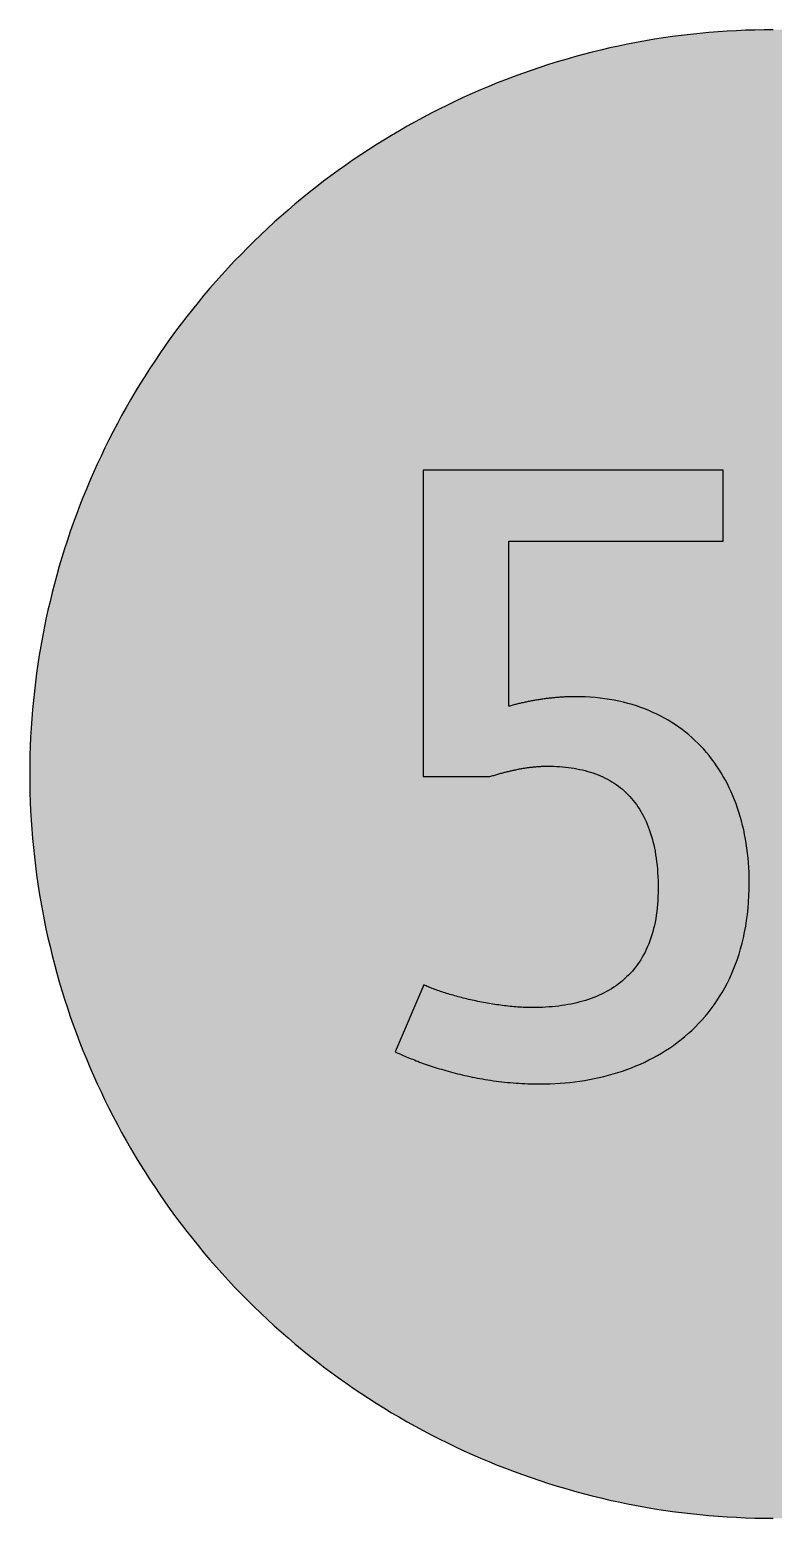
# Model space of a CAD drawing. Header units: millimetres. Extents: x 0 to 212, y 0 to 212.
# Drawn here: x 0.1 to 105.9, y 0.1 to 211.7 of the extents above; entities that cross this region are included whole.
import ezdxf

# ---------------------------------------------------------------- set-up
doc = ezdxf.new("R2010")
doc.units = ezdxf.units.MM

msp = doc.modelspace()

# ---------------------------------------------------------------- hatches: boundary and pattern name
for color, points in [(254, [(211.7189, 105.8869), (211.709, 107.2007), (211.6861, 108.5139), (211.6455, 109.8245), (211.5871, 111.1326), (211.5134, 112.4407), (211.4245, 113.7437), (211.3204, 115.0468), (211.201, 116.3447), (211.0638, 117.6426), (210.9114, 118.9355), (210.7413, 120.2258), (210.5584, 121.5136), (210.3577, 122.7988), (210.1418, 124.079), (209.9107, 125.3566), (209.6643, 126.6292), (209.4027, 127.8992), (209.1258, 129.1641), (208.8337, 130.4239), (208.5264, 131.6812), (208.2038, 132.936), (207.866, 134.1831), (207.5104, 135.4277), (207.1421, 136.6647), (206.7611, 137.8991), (206.3623, 139.1285), (205.9483, 140.3502), (205.5216, 141.5694), (205.0771, 142.781), (204.6199, 143.9901), (204.1474, 145.1915), (203.6623, 146.3853), (203.1619, 147.574), (202.6463, 148.7576), (202.1154, 149.9362), (201.5693, 151.1046), (201.0105, 152.2705), (200.439, 153.4262), (199.8523, 154.5768), (199.2503, 155.7198), (198.6356, 156.8577), (198.0057, 157.9855), (197.3605, 159.1081), (196.7052, 160.2232), (196.0321, 161.3281), (195.3489, 162.4279), (194.6504, 163.5176), (193.9366, 164.6022), (193.2102, 165.6766), (192.471, 166.7434), (191.7167, 167.8), (190.9521, 168.849), (190.1698, 169.8904), (189.3773, 170.9217), (188.5696, 171.9428), (187.7517, 172.9562), (186.9161, 173.9621), (186.0702, 174.9552), (185.2117, 175.9407), (184.338, 176.9161), (183.454, 177.8838), (182.5549, 178.8389), (181.643, 179.7837), (180.721, 180.7185), (179.7837, 181.643), (178.8389, 182.5549), (177.8838, 183.454), (176.9161, 184.338), (175.9407, 185.2117), (174.9552, 186.0702), (173.9621, 186.9161), (172.9562, 187.7492), (171.9428, 188.5696), (170.9217, 189.3773), (169.8904, 190.1698), (168.849, 190.9496), (167.8, 191.7167), (166.7408, 192.471), (165.6766, 193.2102), (164.6022, 193.9366), (163.5176, 194.6504), (162.4279, 195.3489), (161.3281, 196.0321), (160.2232, 196.7052), (159.1081, 197.3631), (157.9855, 198.0057), (156.8577, 198.6356), (155.7198, 199.2503), (154.5768, 199.8523), (153.4262, 200.439), (152.2705, 201.0131), (151.1046, 201.5719), (149.9362, 202.1154), (148.7576, 202.6463), (147.574, 203.1619), (146.3853, 203.6623), (145.1889, 204.15), (143.9875, 204.6199), (142.781, 205.0796), (141.5694, 205.5216), (140.3502, 205.9483), (139.1285, 206.3623), (137.8991, 206.7611), (136.6647, 207.1446), (135.4252, 207.5129), (134.1831, 207.866), (132.9334, 208.2038), (131.6812, 208.5264), (130.4239, 208.8337), (129.1641, 209.1284), (127.8966, 209.4052), (126.6292, 209.6668), (125.3541, 209.9132), (124.0765, 210.1444), (122.7963, 210.3603), (121.5136, 210.5584), (120.2258, 210.7438), (118.9355, 210.9114), (117.6401, 211.0638), (116.3447, 211.201), (115.0468, 211.3229), (113.7437, 211.4271), (112.4382, 211.516), (111.1326, 211.5896), (109.8245, 211.6455), (108.5113, 211.6861), (107.1982, 211.7115), (105.885, 211.7192), (104.5693, 211.7115), (103.2561, 211.6861), (101.9454, 211.6455), (100.6373, 211.5896), (99.3292, 211.516), (98.0262, 211.4271), (96.7232, 211.3229), (95.4253, 211.201), (94.1273, 211.0638), (92.8345, 210.9114), (91.5441, 210.7438), (90.2564, 210.5584), (88.9711, 210.3603), (87.691, 210.1444), (86.4133, 209.9132), (85.1408, 209.6668), (83.8708, 209.4052), (82.6059, 209.1284), (81.346, 208.8337), (80.0887, 208.5264), (78.834, 208.2038), (77.5868, 207.866), (76.3422, 207.5129), (75.1053, 207.1446), (73.8708, 206.7611), (72.6415, 206.3623), (71.4197, 205.9483), (70.2005, 205.5216), (68.9889, 205.0796), (67.7799, 204.6199), (66.5785, 204.15), (65.3847, 203.6623), (64.196, 203.1619), (63.0123, 202.6463), (61.8338, 202.1154), (60.6628, 201.5719), (59.4995, 201.0131), (58.3438, 200.439), (57.1932, 199.8523), (56.0502, 199.2503), (54.9123, 198.6356), (53.7845, 198.0057), (52.6618, 197.3631), (51.5468, 196.7052), (50.4419, 196.0321), (49.342, 195.3489), (48.2524, 194.6504), (47.1678, 193.9366), (46.0934, 193.2102), (45.0266, 192.471), (43.9699, 191.7167), (42.9209, 190.9496), (41.8795, 190.1698), (40.8483, 189.3773), (39.8272, 188.5696), (38.8137, 187.7492), (37.8079, 186.9161), (36.8148, 186.0702), (35.8292, 185.2117), (34.8539, 184.338), (33.8861, 183.454), (32.9311, 182.5549), (31.9862, 181.643), (31.049, 180.7185), (30.1269, 179.7837), (29.2151, 178.8389), (28.3159, 177.8838), (27.432, 176.9161), (26.5582, 175.9407), (25.6997, 174.9552), (24.8539, 173.9621), (24.0208, 172.9562), (23.2004, 171.9428), (22.3926, 170.9217), (21.6002, 169.8904), (20.8204, 168.849), (20.0533, 167.8), (19.2989, 166.7434), (18.5598, 165.6766), (17.8333, 164.6022), (17.1196, 163.5176), (16.4211, 162.4279), (15.7378, 161.3281), (15.0647, 160.2232), (14.4069, 159.1081), (13.7643, 157.9855), (13.1343, 156.8577), (12.5197, 155.7198), (11.9177, 154.5768), (11.3309, 153.4262), (10.7569, 152.2705), (10.1981, 151.1046), (9.6545, 149.9362), (9.1237, 148.7576), (8.6081, 147.574), (8.1077, 146.3853), (7.62, 145.1915), (7.1501, 143.9901), (6.6904, 142.781), (6.2484, 141.5694), (5.8217, 140.3502), (5.4077, 139.1285), (5.0089, 137.8991), (4.6253, 136.6647), (4.257, 135.4277), (3.904, 134.1831), (3.5662, 132.936), (3.2436, 131.6812), (2.9362, 130.4239), (2.6416, 129.1641), (2.3647, 127.8992), (2.1031, 126.6292), (1.8567, 125.3566), (1.6256, 124.079), (1.4097, 122.7988), (1.2116, 121.5136), (1.0262, 120.2258), (0.8585, 118.9355), (0.7061, 117.6426), (0.569, 116.3447), (0.447, 115.0468), (0.3429, 113.7437), (0.254, 112.4407), (0.1803, 111.1326), (0.1245, 109.8245), (0.0838, 108.5139), (0.0584, 107.2007), (0.0508, 105.885), (0.0584, 104.5718), (0.0838, 103.2586), (0.1245, 101.9454), (0.1803, 100.6373), (0.254, 99.3318), (0.3429, 98.0262), (0.447, 96.7232), (0.569, 95.4253), (0.7061, 94.1299), (0.8585, 92.8345), (1.0262, 91.5441), (1.2116, 90.2564), (1.4097, 88.9737), (1.6256, 87.6935), (1.8567, 86.4159), (2.1031, 85.1408), (2.3647, 83.8733), (2.6416, 82.6059), (2.9362, 81.346), (3.2436, 80.0887), (3.5662, 78.8365), (3.904, 77.5868), (4.257, 76.3448), (4.6253, 75.1053), (5.0089, 73.8708), (5.4077, 72.6415), (5.8217, 71.4197), (6.2484, 70.2005), (6.6904, 68.9889), (7.1501, 67.7824), (7.62, 66.581), (8.1077, 65.3847), (8.6081, 64.196), (9.1237, 63.0123), (9.6545, 61.8338), (10.1981, 60.6654), (10.7569, 59.4995), (11.3309, 58.3438), (11.9177, 57.1932), (12.5197, 56.0502), (13.1343, 54.9123), (13.7643, 53.7845), (14.4069, 52.6618), (15.0647, 51.5468), (15.7378, 50.4419), (16.4211, 49.342), (17.1196, 48.2524), (17.8333, 47.1678), (18.5598, 46.0934), (19.2989, 45.0291), (20.0533, 43.9699), (20.8204, 42.9209), (21.6002, 41.8795), (22.3926, 40.8483), (23.2004, 39.8272), (24.0208, 38.8137), (24.8539, 37.8079), (25.6997, 36.8148), (26.5582, 35.8292), (27.432, 34.8539), (28.3159, 33.8861), (29.2151, 32.9311), (30.1269, 31.9862), (31.049, 31.049), (31.9862, 30.1269), (32.9311, 29.2151), (33.8861, 28.3159), (34.8539, 27.432), (35.8292, 26.5582), (36.8148, 25.6997), (37.8079, 24.8539), (38.8137, 24.0182), (39.8272, 23.2004), (40.8483, 22.3926), (41.8795, 21.6002), (42.9209, 20.8178), (43.9699, 20.0533), (45.0266, 19.2989), (46.0934, 18.5598), (47.1678, 17.8333), (48.2524, 17.1196), (49.342, 16.4211), (50.4419, 15.7378), (51.5468, 15.0647), (52.6618, 14.4094), (53.7845, 13.7643), (54.9123, 13.1343), (56.0502, 12.5197), (57.1932, 11.9177), (58.3438, 11.3309), (59.4995, 10.7594), (60.6628, 10.2006), (61.8338, 9.6545), (63.0123, 9.1237), (64.196, 8.6081), (65.3847, 8.1077), (66.5785, 7.6225), (67.7799, 7.1501), (68.9889, 6.6929), (70.2005, 6.2484), (71.4197, 5.8217), (72.6415, 5.4077), (73.8708, 5.0089), (75.1053, 4.6279), (76.3422, 4.2596), (77.5868, 3.904), (78.834, 3.5662), (80.0887, 3.2436), (81.346, 2.9362), (82.6059, 2.6441), (83.8708, 2.3673), (85.1408, 2.1057), (86.4133, 1.8593), (87.691, 1.6281), (88.9711, 1.4122), (90.2564, 1.2116), (91.5441, 1.0287), (92.8345, 0.8585), (94.1273, 0.7061), (95.4253, 0.569), (96.7232, 0.4496), (98.0262, 0.3454), (99.3292, 0.2565), (100.6373, 0.1829), (101.9454, 0.1245), (103.2561, 0.0838), (104.5693, 0.061), (105.885, 0.0533), (107.1982, 0.061), (108.5113, 0.0838), (109.8245, 0.1245), (111.1326, 0.1829), (112.4382, 0.2565), (113.7437, 0.3454), (115.0468, 0.4496), (116.3447, 0.569), (117.6401, 0.7061), (118.9355, 0.8585), (120.2258, 1.0287), (121.5136, 1.2116), (122.7963, 1.4122), (124.0765, 1.6281), (125.3541, 1.8593), (126.6292, 2.1057), (127.8966, 2.3673), (129.1641, 2.6441), (130.4239, 2.9362), (131.6812, 3.2436), (132.9334, 3.5662), (134.1831, 3.904), (135.4252, 4.2596), (136.6647, 4.6279), (137.8991, 5.0089), (139.1285, 5.4077), (140.3502, 5.8217), (141.5694, 6.2484), (142.781, 6.6929), (143.9875, 7.1501), (145.1889, 7.6225), (146.3853, 8.1077), (147.574, 8.6081), (148.7576, 9.1237), (149.9362, 9.6545), (151.1046, 10.2006), (152.2705, 10.7594), (153.4262, 11.3309), (154.5768, 11.9177), (155.7198, 12.5197), (156.8577, 13.1343), (157.9855, 13.7643), (159.1081, 14.4094), (160.2232, 15.0647), (161.3281, 15.7378), (162.4279, 16.4211), (163.5176, 17.1196), (164.6022, 17.8333), (165.6766, 18.5598), (166.7408, 19.2989), (167.8, 20.0533), (168.849, 20.8178), (169.8904, 21.6002), (170.9217, 22.3926), (171.9428, 23.2004), (172.9562, 24.0182), (173.9621, 24.8539), (174.9552, 25.6997), (175.9407, 26.5582), (176.9161, 27.432), (177.8838, 28.3159), (178.8389, 29.2151), (179.7837, 30.1269), (180.721, 31.049), (181.643, 31.9862), (182.5549, 32.9311), (183.454, 33.8861), (184.338, 34.8539), (185.2117, 35.8292), (186.0702, 36.8148), (186.9161, 37.8079), (187.7517, 38.8137), (188.5696, 39.8272), (189.3773, 40.8483), (190.1698, 41.8795), (190.9521, 42.9209), (191.7167, 43.9699), (192.471, 45.0291), (193.2102, 46.0934), (193.9366, 47.1678), (194.6504, 48.2524), (195.3489, 49.342), (196.0321, 50.4419), (196.7052, 51.5468), (197.3605, 52.6618), (198.0057, 53.7845), (198.6356, 54.9123), (199.2503, 56.0502), (199.8523, 57.1932), (200.439, 58.3438), (201.0105, 59.4995), (201.5693, 60.6654), (202.1154, 61.8338), (202.6463, 63.0123), (203.1619, 64.196), (203.6623, 65.3847), (204.1474, 66.581), (204.6199, 67.7824), (205.0771, 68.9889), (205.5216, 70.2005), (205.9483, 71.4197), (206.3623, 72.6415), (206.7611, 73.8708), (207.1421, 75.1053), (207.5104, 76.3448), (207.866, 77.5868), (208.2038, 78.8365), (208.5264, 80.0887), (208.8337, 81.346), (209.1258, 82.6059), (209.4027, 83.8733), (209.6643, 85.1408), (209.9107, 86.4159), (210.1418, 87.6935), (210.3577, 88.9737), (210.5584, 90.2564), (210.7413, 91.5441), (210.9114, 92.8345), (211.0638, 94.1299), (211.201, 95.4253), (211.3204, 96.7232), (211.4245, 98.0262), (211.5134, 99.3318), (211.5871, 100.6373), (211.6455, 101.9454), (211.6861, 103.2586), (211.709, 104.5718), (211.7166, 105.885)]), (59, [(98.7598, 138.9761), (98.7598, 149.1022), (56.0395, 149.1022), (56.0395, 105.5162), (65.5465, 105.5162), (65.6895, 105.5599), (65.8343, 105.6056), (65.9765, 105.6513), (66.1187, 105.6945), (66.261, 105.7377), (66.4032, 105.7808), (66.5455, 105.8215), (66.6852, 105.8621), (66.8249, 105.9028), (66.9646, 105.9409), (67.1043, 105.9815), (67.2414, 106.0196), (67.3811, 106.0552), (67.5183, 106.0933), (67.6554, 106.1288), (67.7901, 106.1644), (67.9272, 106.1974), (68.0618, 106.2304), (68.1965, 106.2634), (68.3311, 106.2965), (68.4632, 106.3269), (68.5978, 106.3574), (68.7299, 106.3879), (68.8619, 106.4184), (68.994, 106.4463), (69.1236, 106.4743), (69.2531, 106.5022), (69.3826, 106.5276), (69.5122, 106.553), (69.6417, 106.5784), (69.7687, 106.6038), (69.8983, 106.6267), (70.0253, 106.6495), (70.1497, 106.6698), (70.2767, 106.6927), (70.4012, 106.713), (70.5282, 106.7333), (70.6526, 106.7511), (70.7746, 106.7714), (70.899, 106.7892), (71.0209, 106.8045), (71.1429, 106.8222), (71.2648, 106.8375), (71.3867, 106.8527), (71.5061, 106.8654), (71.6255, 106.8781), (71.7448, 106.8908), (71.8642, 106.9035), (71.9836, 106.9137), (72.1004, 106.9264), (72.2173, 106.934), (72.3341, 106.9442), (72.451, 106.9518), (72.5678, 106.9594), (72.6821, 106.967), (72.7964, 106.9721), (72.9107, 106.9797), (73.025, 106.9823), (73.1368, 106.9873), (73.2485, 106.9899), (73.3603, 106.9924), (73.472, 106.995), (73.5838, 106.995), (73.693, 106.995), (74.1426, 106.9924), (74.5871, 106.9823), (75.024, 106.9645), (75.4583, 106.9365), (75.885, 106.9035), (76.3092, 106.8629), (76.7258, 106.8146), (77.1373, 106.7587), (77.5437, 106.6952), (77.945, 106.6241), (78.3387, 106.5454), (78.7273, 106.459), (79.1108, 106.3625), (79.4893, 106.2609), (79.8601, 106.1491), (80.2259, 106.0298), (80.5866, 105.9028), (80.9396, 105.7656), (81.2851, 105.6234), (81.6254, 105.471), (81.9607, 105.3084), (82.2884, 105.1408), (82.611, 104.963), (82.9259, 104.775), (83.2358, 104.582), (83.5381, 104.3762), (83.8327, 104.1654), (84.1223, 103.9419), (84.4042, 103.7133), (84.6785, 103.4745), (84.9452, 103.2256), (85.2068, 102.9691), (85.4608, 102.7024), (85.7072, 102.4255), (85.9485, 102.141), (86.1797, 101.8464), (86.4057, 101.5441), (86.6242, 101.2292), (86.835, 100.9066), (87.0356, 100.5764), (87.2312, 100.2335), (87.4192, 99.883), (87.5995, 99.5223), (87.7722, 99.1514), (87.9373, 98.7704), (88.0923, 98.3793), (88.2421, 97.978), (88.3818, 97.5665), (88.5165, 97.1474), (88.6409, 96.7156), (88.7578, 96.2762), (88.8644, 95.824), (88.9635, 95.3618), (89.0575, 94.8893), (89.1388, 94.4067), (89.215, 93.914), (89.281, 93.411), (89.3369, 92.898), (89.3851, 92.3722), (89.4258, 91.8362), (89.4588, 91.2901), (89.4791, 90.7339), (89.4944, 90.1649), (89.4969, 89.5858), (89.4918, 89.0118), (89.4766, 88.4504), (89.4486, 87.9018), (89.4105, 87.3608), (89.3623, 86.8324), (89.3039, 86.3168), (89.2327, 85.8088), (89.154, 85.3135), (89.0651, 84.8284), (88.9635, 84.3559), (88.8543, 83.8937), (88.7349, 83.439), (88.6054, 82.997), (88.4657, 82.5652), (88.3183, 82.1461), (88.1583, 81.7347), (87.9907, 81.3333), (87.8154, 80.9422), (87.63, 80.5612), (87.4344, 80.1903), (87.2312, 79.8297), (87.0179, 79.4791), (86.7969, 79.1388), (86.5683, 78.8086), (86.3295, 78.486), (86.0831, 78.1736), (85.8291, 77.8713), (85.5675, 77.5792), (85.2957, 77.2947), (85.0163, 77.0204), (84.7293, 76.7537), (84.4372, 76.4972), (84.135, 76.2508), (83.8251, 76.012), (83.5076, 75.7834), (83.185, 75.5625), (82.8523, 75.3516), (82.5144, 75.1484), (82.169, 74.9529), (81.8185, 74.7674), (81.4578, 74.5896), (81.0946, 74.4195), (80.7212, 74.2594), (80.3427, 74.107), (79.9592, 73.9623), (79.568, 73.8251), (79.1718, 73.6981), (78.7679, 73.5762), (78.359, 73.4644), (77.945, 73.3603), (77.5233, 73.2638), (77.0992, 73.1723), (76.6674, 73.091), (76.2305, 73.0174), (75.7885, 72.9513), (75.3415, 72.8904), (74.8894, 72.8396), (74.4322, 72.7939), (73.9724, 72.7558), (73.5051, 72.7253), (73.0352, 72.6999), (72.5576, 72.6846), (72.0776, 72.6745), (71.595, 72.6694), (71.3384, 72.6719), (71.0819, 72.6745), (70.8228, 72.6821), (70.5612, 72.6897), (70.2996, 72.7024), (70.0354, 72.7151), (69.7687, 72.7304), (69.5046, 72.7481), (69.2353, 72.7685), (68.9686, 72.7888), (68.6994, 72.8142), (68.4276, 72.8396), (68.1584, 72.8675), (67.8866, 72.898), (67.6148, 72.931), (67.343, 72.964), (67.0712, 72.9996), (66.7995, 73.0377), (66.5277, 73.0758), (66.2559, 73.1164), (65.9841, 73.1596), (65.7123, 73.2028), (65.4406, 73.2485), (65.1713, 73.2968), (64.9021, 73.345), (64.6328, 73.3933), (64.3661, 73.4466), (64.0994, 73.4974), (63.8327, 73.5508), (63.5686, 73.6067), (63.307, 73.6625), (63.0453, 73.721), (62.7863, 73.7794), (62.5272, 73.8378), (62.2706, 73.8988), (62.0166, 73.9597), (61.7652, 74.0232), (61.5163, 74.0867), (61.2673, 74.1502), (61.0235, 74.2137), (60.7797, 74.2798), (60.5409, 74.3458), (60.3021, 74.4118), (60.0685, 74.4804), (59.8373, 74.549), (59.6087, 74.6176), (59.3852, 74.6862), (59.1617, 74.7547), (58.9458, 74.8233), (58.7299, 74.8944), (58.5191, 74.9656), (58.3108, 75.0341), (58.1076, 75.1053), (57.9095, 75.1764), (57.7139, 75.2475), (57.5234, 75.3186), (57.3354, 75.3897), (57.1551, 75.4609), (56.9773, 75.532), (56.8046, 75.6006), (56.6344, 75.6717), (56.4718, 75.7428), (56.3143, 75.8114), (56.1594, 75.8825), (52.0869, 66.3758), (52.263, 66.2915), (52.4434, 66.2102), (52.6313, 66.1238), (52.8244, 66.0375), (53.0225, 65.9511), (53.2257, 65.8622), (53.4365, 65.7733), (53.6499, 65.6819), (53.8709, 65.5904), (54.0944, 65.4964), (54.3255, 65.405), (54.5592, 65.311), (54.8005, 65.217), (55.0443, 65.1205), (55.2958, 65.0265), (55.5498, 64.93), (55.8114, 64.836), (56.0756, 64.7395), (56.3448, 64.643), (56.6191, 64.549), (56.8985, 64.4525), (57.183, 64.3585), (57.47, 64.262), (57.7647, 64.168), (58.0619, 64.074), (58.3641, 63.9826), (58.6689, 63.8886), (58.9813, 63.7972), (59.2963, 63.7057), (59.6138, 63.6168), (59.9389, 63.5279), (60.2666, 63.4416), (60.5993, 63.3552), (60.9346, 63.2689), (61.275, 63.1876), (61.6179, 63.1038), (61.9658, 63.025), (62.3189, 62.9463), (62.6745, 62.8701), (63.0352, 62.7939), (63.3984, 62.7228), (63.7667, 62.6516), (64.1375, 62.5831), (64.5109, 62.517), (64.8894, 62.4535), (65.2729, 62.39), (65.6565, 62.3316), (66.0476, 62.2757), (66.4388, 62.2224), (66.835, 62.1716), (67.2338, 62.1233), (67.6377, 62.0776), (68.0415, 62.037), (68.4505, 61.9989), (68.8619, 61.9633), (69.2785, 61.9303), (69.6976, 61.9023), (70.1192, 61.8769), (70.5434, 61.8541), (70.9701, 61.8363), (71.3994, 61.8236), (71.8337, 61.8134), (72.2681, 61.8058), (72.7075, 61.8058), (73.4187, 61.8109), (74.1274, 61.8287), (74.836, 61.8592), (75.5447, 61.9049), (76.2483, 61.9608), (76.9493, 62.0293), (77.6503, 62.1106), (78.3463, 62.2046), (79.0372, 62.3113), (79.7281, 62.4332), (80.4113, 62.5653), (81.092, 62.7126), (81.7677, 62.8726), (82.4382, 63.0453), (83.1037, 63.2333), (83.7616, 63.434), (84.4169, 63.6473), (85.0621, 63.8734), (85.7047, 64.1147), (86.3371, 64.3712), (86.9645, 64.6379), (87.5817, 64.9224), (88.1939, 65.2196), (88.7959, 65.5295), (89.3902, 65.8546), (89.9744, 66.1949), (90.551, 66.548), (91.1149, 66.9163), (91.6737, 67.2973), (92.2198, 67.6961), (92.7557, 68.1076), (93.279, 68.5343), (93.792, 68.9762), (94.295, 69.4334), (94.7852, 69.9033), (95.2652, 70.391), (95.7301, 70.8914), (96.1847, 71.4096), (96.6241, 71.9404), (97.0509, 72.4891), (97.4649, 73.0504), (97.8637, 73.6295), (98.2497, 74.2239), (98.6206, 74.8335), (98.9762, 75.4609), (99.3165, 76.1009), (99.6391, 76.7588), (99.949, 77.4319), (100.2411, 78.1228), (100.518, 78.8289), (100.777, 79.5503), (101.0183, 80.2894), (101.2419, 81.0438), (101.4476, 81.8134), (101.6381, 82.6033), (101.8057, 83.406), (101.9581, 84.2289), (102.0902, 85.0671), (102.202, 85.9206), (102.296, 86.7918), (102.3671, 87.6808), (102.4204, 88.5876), (102.4509, 89.5121), (102.4636, 90.4519), (102.456, 91.1657), (102.4357, 91.8743), (102.4026, 92.5754), (102.3569, 93.2713), (102.2985, 93.9597), (102.2274, 94.6404), (102.141, 95.316), (102.0445, 95.9815), (101.9353, 96.6419), (101.8108, 97.2947), (101.6762, 97.9399), (101.5263, 98.5749), (101.3663, 99.2048), (101.1911, 99.8245), (101.0056, 100.4367), (100.8075, 101.0387), (100.5967, 101.633), (100.3732, 102.2198), (100.137, 102.7963), (99.8906, 103.3628), (99.629, 103.9216), (99.3572, 104.4702), (99.0727, 105.0112), (98.7781, 105.5395), (98.4682, 106.0602), (98.1481, 106.5682), (97.8179, 107.0686), (97.4725, 107.5563), (97.1169, 108.0338), (96.7511, 108.5012), (96.3701, 108.9584), (95.9815, 109.4029), (95.5777, 109.8372), (95.1636, 110.2614), (94.7395, 110.6729), (94.3026, 111.0717), (93.8555, 111.4603), (93.3958, 111.8362), (92.9234, 112.1994), (92.4433, 112.5499), (91.9505, 112.8903), (91.4451, 113.2154), (90.9295, 113.5278), (90.4037, 113.8301), (89.8677, 114.1171), (89.3191, 114.3914), (88.7603, 114.6505), (88.1913, 114.8994), (87.6097, 115.1306), (87.0179, 115.3516), (86.4159, 115.5573), (85.8037, 115.7478), (85.1814, 115.9231), (84.549, 116.0856), (83.9038, 116.2329), (83.2485, 116.3676), (82.5856, 116.4844), (81.9099, 116.586), (81.2241, 116.6749), (80.5282, 116.746), (79.822, 116.8019), (79.1083, 116.8425), (78.3819, 116.8654), (77.6453, 116.873), (77.5056, 116.873), (77.3659, 116.873), (77.2262, 116.8705), (77.0839, 116.8679), (76.9417, 116.8654), (76.7994, 116.8603), (76.6572, 116.8552), (76.5124, 116.8502), (76.3676, 116.8451), (76.2229, 116.8375), (76.0781, 116.8298), (75.9333, 116.8222), (75.786, 116.8146), (75.6412, 116.8044), (75.4939, 116.7943), (75.3466, 116.7841), (75.1967, 116.7714), (75.0494, 116.7587), (74.9021, 116.746), (74.7522, 116.7333), (74.6023, 116.7181), (74.455, 116.7028), (74.3052, 116.6876), (74.1553, 116.6724), (74.0054, 116.6546), (73.8556, 116.6368), (73.7057, 116.619), (73.5559, 116.6012), (73.4035, 116.5809), (73.2536, 116.5606), (73.1037, 116.5403), (72.9539, 116.52), (72.8015, 116.4971), (72.6516, 116.4742), (72.5018, 116.4514), (72.3519, 116.4285), (72.202, 116.4031), (72.0496, 116.3777), (71.8998, 116.3523), (71.7499, 116.3244), (71.6001, 116.299), (71.4527, 116.271), (71.3029, 116.2431), (71.153, 116.2126), (71.0057, 116.1847), (70.8558, 116.1542), (70.7085, 116.1237), (70.5612, 116.0932), (70.4139, 116.0602), (70.2666, 116.0297), (70.1192, 115.9967), (69.9745, 115.9612), (69.8271, 115.9281), (69.6824, 115.8926), (69.5376, 115.857), (69.3928, 115.8215), (69.2506, 115.7859), (69.1058, 115.7478), (68.9635, 115.7122), (68.8213, 115.6741), (68.6816, 115.6335), (68.5394, 115.5954), (68.3997, 115.5548), (68.2625, 115.5141), (68.2625, 138.9761)])]:
    msp.add_hatch(color=color).paths.add_polyline_path(points)

# ---------------------------------------------------------------- linework, layer by layer
at = {"color": 254}
msp.add_lwpolyline([(105.885, 211.7192), (104.5693, 211.7115), (103.2561, 211.6861), (101.9454, 211.6455), (100.6373, 211.5896), (99.3292, 211.516), (98.0262, 211.4271), (96.7232, 211.3229), (95.4253, 211.201), (94.1273, 211.0638), (92.8345, 210.9114), (91.5441, 210.7438), (90.2564, 210.5584), (88.9711, 210.3603), (87.691, 210.1444), (86.4133, 209.9132), (85.1408, 209.6668), (83.8708, 209.4052), (82.6059, 209.1284), (81.346, 208.8337), (80.0887, 208.5264), (78.834, 208.2038), (77.5868, 207.866), (76.3422, 207.5129), (75.1053, 207.1446), (73.8708, 206.7611), (72.6415, 206.3623), (71.4197, 205.9483), (70.2005, 205.5216), (68.9889, 205.0796), (67.7799, 204.6199), (66.5785, 204.15), (65.3847, 203.6623), (64.196, 203.1619), (63.0123, 202.6463), (61.8338, 202.1154), (60.6628, 201.5719), (59.4995, 201.0131), (58.3438, 200.439), (57.1932, 199.8523), (56.0502, 199.2503), (54.9123, 198.6356), (53.7845, 198.0057), (52.6618, 197.3631), (51.5468, 196.7052), (50.4419, 196.0321), (49.342, 195.3489), (48.2524, 194.6504), (47.1678, 193.9366), (46.0934, 193.2102), (45.0266, 192.471), (43.9699, 191.7167), (42.9209, 190.9496), (41.8795, 190.1698), (40.8483, 189.3773), (39.8272, 188.5696), (38.8137, 187.7492), (37.8079, 186.9161), (36.8148, 186.0702), (35.8292, 185.2117), (34.8539, 184.338), (33.8861, 183.454), (32.9311, 182.5549), (31.9862, 181.643), (31.049, 180.7185), (30.1269, 179.7837), (29.2151, 178.8389), (28.3159, 177.8838), (27.432, 176.9161), (26.5582, 175.9407), (25.6997, 174.9552), (24.8539, 173.9621), (24.0208, 172.9562), (23.2004, 171.9428), (22.3926, 170.9217), (21.6002, 169.8904), (20.8204, 168.849), (20.0533, 167.8), (19.2989, 166.7434), (18.5598, 165.6766), (17.8333, 164.6022), (17.1196, 163.5176), (16.4211, 162.4279), (15.7378, 161.3281), (15.0647, 160.2232), (14.4069, 159.1081), (13.7643, 157.9855), (13.1343, 156.8577), (12.5197, 155.7198), (11.9177, 154.5768), (11.3309, 153.4262), (10.7569, 152.2705), (10.1981, 151.1046), (9.6545, 149.9362), (9.1237, 148.7576), (8.6081, 147.574), (8.1077, 146.3853), (7.62, 145.1915), (7.1501, 143.9901), (6.6904, 142.781), (6.2484, 141.5694), (5.8217, 140.3502), (5.4077, 139.1285), (5.0089, 137.8991), (4.6253, 136.6647), (4.257, 135.4277), (3.904, 134.1831), (3.5662, 132.936), (3.2436, 131.6812), (2.9362, 130.4239), (2.6416, 129.1641), (2.3647, 127.8992), (2.1031, 126.6292), (1.8567, 125.3566), (1.6256, 124.079), (1.4097, 122.7988), (1.2116, 121.5136), (1.0262, 120.2258), (0.8585, 118.9355), (0.7061, 117.6426), (0.569, 116.3447), (0.447, 115.0468), (0.3429, 113.7437), (0.254, 112.4407), (0.1803, 111.1326), (0.1245, 109.8245), (0.0838, 108.5139), (0.0584, 107.2007), (0.0508, 105.885), (0.0584, 104.5718), (0.0838, 103.2586), (0.1245, 101.9454), (0.1803, 100.6373), (0.254, 99.3318), (0.3429, 98.0262), (0.447, 96.7232), (0.569, 95.4253), (0.7061, 94.1299), (0.8585, 92.8345), (1.0262, 91.5441), (1.2116, 90.2564), (1.4097, 88.9737), (1.6256, 87.6935), (1.8567, 86.4159), (2.1031, 85.1408), (2.3647, 83.8733), (2.6416, 82.6059), (2.9362, 81.346), (3.2436, 80.0887), (3.5662, 78.8365), (3.904, 77.5868), (4.257, 76.3448), (4.6253, 75.1053), (5.0089, 73.8708), (5.4077, 72.6415), (5.8217, 71.4197), (6.2484, 70.2005), (6.6904, 68.9889), (7.1501, 67.7824), (7.62, 66.581), (8.1077, 65.3847), (8.6081, 64.196), (9.1237, 63.0123), (9.6545, 61.8338), (10.1981, 60.6654), (10.7569, 59.4995), (11.3309, 58.3438), (11.9177, 57.1932), (12.5197, 56.0502), (13.1343, 54.9123), (13.7643, 53.7845), (14.4069, 52.6618), (15.0647, 51.5468), (15.7378, 50.4419), (16.4211, 49.342), (17.1196, 48.2524), (17.8333, 47.1678), (18.5598, 46.0934), (19.2989, 45.0291), (20.0533, 43.9699), (20.8204, 42.9209), (21.6002, 41.8795), (22.3926, 40.8483), (23.2004, 39.8272), (24.0208, 38.8137), (24.8539, 37.8079), (25.6997, 36.8148), (26.5582, 35.8292), (27.432, 34.8539), (28.3159, 33.8861), (29.2151, 32.9311), (30.1269, 31.9862), (31.049, 31.049), (31.9862, 30.1269), (32.9311, 29.2151), (33.8861, 28.3159), (34.8539, 27.432), (35.8292, 26.5582), (36.8148, 25.6997), (37.8079, 24.8539), (38.8137, 24.0182), (39.8272, 23.2004), (40.8483, 22.3926), (41.8795, 21.6002), (42.9209, 20.8178), (43.9699, 20.0533), (45.0266, 19.2989), (46.0934, 18.5598), (47.1678, 17.8333), (48.2524, 17.1196), (49.342, 16.4211), (50.4419, 15.7378), (51.5468, 15.0647), (52.6618, 14.4094), (53.7845, 13.7643), (54.9123, 13.1343), (56.0502, 12.5197), (57.1932, 11.9177), (58.3438, 11.3309), (59.4995, 10.7594), (60.6628, 10.2006), (61.8338, 9.6545), (63.0123, 9.1237), (64.196, 8.6081), (65.3847, 8.1077), (66.5785, 7.6225), (67.7799, 7.1501), (68.9889, 6.6929), (70.2005, 6.2484), (71.4197, 5.8217), (72.6415, 5.4077), (73.8708, 5.0089), (75.1053, 4.6279), (76.3422, 4.2596), (77.5868, 3.904), (78.834, 3.5662), (80.0887, 3.2436), (81.346, 2.9362), (82.6059, 2.6441), (83.8708, 2.3673), (85.1408, 2.1057), (86.4133, 1.8593), (87.691, 1.6281), (88.9711, 1.4122), (90.2564, 1.2116), (91.5441, 1.0287), (92.8345, 0.8585), (94.1273, 0.7061), (95.4253, 0.569), (96.7232, 0.4496), (98.0262, 0.3454), (99.3292, 0.2565), (100.6373, 0.1829), (101.9454, 0.1245), (103.2561, 0.0838), (104.5693, 0.061), (105.885, 0.0533)], dxfattribs=at)
at = {"color": 59}
msp.add_lwpolyline([(98.7598, 138.9761), (98.7598, 149.1022), (56.0395, 149.1022), (56.0395, 105.5162), (65.5465, 105.5162), (65.6895, 105.5599), (65.8343, 105.6056), (65.9765, 105.6513), (66.1187, 105.6945), (66.261, 105.7377), (66.4032, 105.7808), (66.5455, 105.8215), (66.6852, 105.8621), (66.8249, 105.9028), (66.9646, 105.9409), (67.1043, 105.9815), (67.2414, 106.0196), (67.3811, 106.0552), (67.5183, 106.0933), (67.6554, 106.1288), (67.7901, 106.1644), (67.9272, 106.1974), (68.0618, 106.2304), (68.1965, 106.2634), (68.3311, 106.2965), (68.4632, 106.3269), (68.5978, 106.3574), (68.7299, 106.3879), (68.8619, 106.4184), (68.994, 106.4463), (69.1236, 106.4743), (69.2531, 106.5022), (69.3826, 106.5276), (69.5122, 106.553), (69.6417, 106.5784), (69.7687, 106.6038), (69.8983, 106.6267), (70.0253, 106.6495), (70.1497, 106.6698), (70.2767, 106.6927), (70.4012, 106.713), (70.5282, 106.7333), (70.6526, 106.7511), (70.7746, 106.7714), (70.899, 106.7892), (71.0209, 106.8045), (71.1429, 106.8222), (71.2648, 106.8375), (71.3867, 106.8527), (71.5061, 106.8654), (71.6255, 106.8781), (71.7448, 106.8908), (71.8642, 106.9035), (71.9836, 106.9137), (72.1004, 106.9264), (72.2173, 106.934), (72.3341, 106.9442), (72.451, 106.9518), (72.5678, 106.9594), (72.6821, 106.967), (72.7964, 106.9721), (72.9107, 106.9797), (73.025, 106.9823), (73.1368, 106.9873), (73.2485, 106.9899), (73.3603, 106.9924), (73.472, 106.995), (73.5838, 106.995), (73.693, 106.995), (74.1426, 106.9924), (74.5871, 106.9823), (75.024, 106.9645), (75.4583, 106.9365), (75.885, 106.9035), (76.3092, 106.8629), (76.7258, 106.8146), (77.1373, 106.7587), (77.5437, 106.6952), (77.945, 106.6241), (78.3387, 106.5454), (78.7273, 106.459), (79.1108, 106.3625), (79.4893, 106.2609), (79.8601, 106.1491), (80.2259, 106.0298), (80.5866, 105.9028), (80.9396, 105.7656), (81.2851, 105.6234), (81.6254, 105.471), (81.9607, 105.3084), (82.2884, 105.1408), (82.611, 104.963), (82.9259, 104.775), (83.2358, 104.582), (83.5381, 104.3762), (83.8327, 104.1654), (84.1223, 103.9419), (84.4042, 103.7133), (84.6785, 103.4745), (84.9452, 103.2256), (85.2068, 102.9691), (85.4608, 102.7024), (85.7072, 102.4255), (85.9485, 102.141), (86.1797, 101.8464), (86.4057, 101.5441), (86.6242, 101.2292), (86.835, 100.9066), (87.0356, 100.5764), (87.2312, 100.2335), (87.4192, 99.883), (87.5995, 99.5223), (87.7722, 99.1514), (87.9373, 98.7704), (88.0923, 98.3793), (88.2421, 97.978), (88.3818, 97.5665), (88.5165, 97.1474), (88.6409, 96.7156), (88.7578, 96.2762), (88.8644, 95.824), (88.9635, 95.3618), (89.0575, 94.8893), (89.1388, 94.4067), (89.215, 93.914), (89.281, 93.411), (89.3369, 92.898), (89.3851, 92.3722), (89.4258, 91.8362), (89.4588, 91.2901), (89.4791, 90.7339), (89.4944, 90.1649), (89.4969, 89.5858), (89.4918, 89.0118), (89.4766, 88.4504), (89.4486, 87.9018), (89.4105, 87.3608), (89.3623, 86.8324), (89.3039, 86.3168), (89.2327, 85.8088), (89.154, 85.3135), (89.0651, 84.8284), (88.9635, 84.3559), (88.8543, 83.8937), (88.7349, 83.439), (88.6054, 82.997), (88.4657, 82.5652), (88.3183, 82.1461), (88.1583, 81.7347), (87.9907, 81.3333), (87.8154, 80.9422), (87.63, 80.5612), (87.4344, 80.1903), (87.2312, 79.8297), (87.0179, 79.4791), (86.7969, 79.1388), (86.5683, 78.8086), (86.3295, 78.486), (86.0831, 78.1736), (85.8291, 77.8713), (85.5675, 77.5792), (85.2957, 77.2947), (85.0163, 77.0204), (84.7293, 76.7537), (84.4372, 76.4972), (84.135, 76.2508), (83.8251, 76.012), (83.5076, 75.7834), (83.185, 75.5625), (82.8523, 75.3516), (82.5144, 75.1484), (82.169, 74.9529), (81.8185, 74.7674), (81.4578, 74.5896), (81.0946, 74.4195), (80.7212, 74.2594), (80.3427, 74.107), (79.9592, 73.9623), (79.568, 73.8251), (79.1718, 73.6981), (78.7679, 73.5762), (78.359, 73.4644), (77.945, 73.3603), (77.5233, 73.2638), (77.0992, 73.1723), (76.6674, 73.091), (76.2305, 73.0174), (75.7885, 72.9513), (75.3415, 72.8904), (74.8894, 72.8396), (74.4322, 72.7939), (73.9724, 72.7558), (73.5051, 72.7253), (73.0352, 72.6999), (72.5576, 72.6846), (72.0776, 72.6745), (71.595, 72.6694), (71.3384, 72.6719), (71.0819, 72.6745), (70.8228, 72.6821), (70.5612, 72.6897), (70.2996, 72.7024), (70.0354, 72.7151), (69.7687, 72.7304), (69.5046, 72.7481), (69.2353, 72.7685), (68.9686, 72.7888), (68.6994, 72.8142), (68.4276, 72.8396), (68.1584, 72.8675), (67.8866, 72.898), (67.6148, 72.931), (67.343, 72.964), (67.0712, 72.9996), (66.7995, 73.0377), (66.5277, 73.0758), (66.2559, 73.1164), (65.9841, 73.1596), (65.7123, 73.2028), (65.4406, 73.2485), (65.1713, 73.2968), (64.9021, 73.345), (64.6328, 73.3933), (64.3661, 73.4466), (64.0994, 73.4974), (63.8327, 73.5508), (63.5686, 73.6067), (63.307, 73.6625), (63.0453, 73.721), (62.7863, 73.7794), (62.5272, 73.8378), (62.2706, 73.8988), (62.0166, 73.9597), (61.7652, 74.0232), (61.5163, 74.0867), (61.2673, 74.1502), (61.0235, 74.2137), (60.7797, 74.2798), (60.5409, 74.3458), (60.3021, 74.4118), (60.0685, 74.4804), (59.8373, 74.549), (59.6087, 74.6176), (59.3852, 74.6862), (59.1617, 74.7547), (58.9458, 74.8233), (58.7299, 74.8944), (58.5191, 74.9656), (58.3108, 75.0341), (58.1076, 75.1053), (57.9095, 75.1764), (57.7139, 75.2475), (57.5234, 75.3186), (57.3354, 75.3897), (57.1551, 75.4609), (56.9773, 75.532), (56.8046, 75.6006), (56.6344, 75.6717), (56.4718, 75.7428), (56.3143, 75.8114), (56.1594, 75.8825), (52.0869, 66.3758), (52.263, 66.2915), (52.4434, 66.2102), (52.6313, 66.1238), (52.8244, 66.0375), (53.0225, 65.9511), (53.2257, 65.8622), (53.4365, 65.7733), (53.6499, 65.6819), (53.8709, 65.5904), (54.0944, 65.4964), (54.3255, 65.405), (54.5592, 65.311), (54.8005, 65.217), (55.0443, 65.1205), (55.2958, 65.0265), (55.5498, 64.93), (55.8114, 64.836), (56.0756, 64.7395), (56.3448, 64.643), (56.6191, 64.549), (56.8985, 64.4525), (57.183, 64.3585), (57.47, 64.262), (57.7647, 64.168), (58.0619, 64.074), (58.3641, 63.9826), (58.6689, 63.8886), (58.9813, 63.7972), (59.2963, 63.7057), (59.6138, 63.6168), (59.9389, 63.5279), (60.2666, 63.4416), (60.5993, 63.3552), (60.9346, 63.2689), (61.275, 63.1876), (61.6179, 63.1038), (61.9658, 63.025), (62.3189, 62.9463), (62.6745, 62.8701), (63.0352, 62.7939), (63.3984, 62.7228), (63.7667, 62.6516), (64.1375, 62.5831), (64.5109, 62.517), (64.8894, 62.4535), (65.2729, 62.39), (65.6565, 62.3316), (66.0476, 62.2757), (66.4388, 62.2224), (66.835, 62.1716), (67.2338, 62.1233), (67.6377, 62.0776), (68.0415, 62.037), (68.4505, 61.9989), (68.8619, 61.9633), (69.2785, 61.9303), (69.6976, 61.9023), (70.1192, 61.8769), (70.5434, 61.8541), (70.9701, 61.8363), (71.3994, 61.8236), (71.8337, 61.8134), (72.2681, 61.8058), (72.7075, 61.8058), (73.4187, 61.8109), (74.1274, 61.8287), (74.836, 61.8592), (75.5447, 61.9049), (76.2483, 61.9608), (76.9493, 62.0293), (77.6503, 62.1106), (78.3463, 62.2046), (79.0372, 62.3113), (79.7281, 62.4332), (80.4113, 62.5653), (81.092, 62.7126), (81.7677, 62.8726), (82.4382, 63.0453), (83.1037, 63.2333), (83.7616, 63.434), (84.4169, 63.6473), (85.0621, 63.8734), (85.7047, 64.1147), (86.3371, 64.3712), (86.9645, 64.6379), (87.5817, 64.9224), (88.1939, 65.2196), (88.7959, 65.5295), (89.3902, 65.8546), (89.9744, 66.1949), (90.551, 66.548), (91.1149, 66.9163), (91.6737, 67.2973), (92.2198, 67.6961), (92.7557, 68.1076), (93.279, 68.5343), (93.792, 68.9762), (94.295, 69.4334), (94.7852, 69.9033), (95.2652, 70.391), (95.7301, 70.8914), (96.1847, 71.4096), (96.6241, 71.9404), (97.0509, 72.4891), (97.4649, 73.0504), (97.8637, 73.6295), (98.2497, 74.2239), (98.6206, 74.8335), (98.9762, 75.4609), (99.3165, 76.1009), (99.6391, 76.7588), (99.949, 77.4319), (100.2411, 78.1228), (100.518, 78.8289), (100.777, 79.5503), (101.0183, 80.2894), (101.2419, 81.0438), (101.4476, 81.8134), (101.6381, 82.6033), (101.8057, 83.406), (101.9581, 84.2289), (102.0902, 85.0671), (102.202, 85.9206), (102.296, 86.7918), (102.3671, 87.6808), (102.4204, 88.5876), (102.4509, 89.5121), (102.4636, 90.4519), (102.456, 91.1657), (102.4357, 91.8743), (102.4026, 92.5754), (102.3569, 93.2713), (102.2985, 93.9597), (102.2274, 94.6404), (102.141, 95.316), (102.0445, 95.9815), (101.9353, 96.6419), (101.8108, 97.2947), (101.6762, 97.9399), (101.5263, 98.5749), (101.3663, 99.2048), (101.1911, 99.8245), (101.0056, 100.4367), (100.8075, 101.0387), (100.5967, 101.633), (100.3732, 102.2198), (100.137, 102.7963), (99.8906, 103.3628), (99.629, 103.9216), (99.3572, 104.4702), (99.0727, 105.0112), (98.7781, 105.5395), (98.4682, 106.0602), (98.1481, 106.5682), (97.8179, 107.0686), (97.4725, 107.5563), (97.1169, 108.0338), (96.7511, 108.5012), (96.3701, 108.9584), (95.9815, 109.4029), (95.5777, 109.8372), (95.1636, 110.2614), (94.7395, 110.6729), (94.3026, 111.0717), (93.8555, 111.4603), (93.3958, 111.8362), (92.9234, 112.1994), (92.4433, 112.5499), (91.9505, 112.8903), (91.4451, 113.2154), (90.9295, 113.5278), (90.4037, 113.8301), (89.8677, 114.1171), (89.3191, 114.3914), (88.7603, 114.6505), (88.1913, 114.8994), (87.6097, 115.1306), (87.0179, 115.3516), (86.4159, 115.5573), (85.8037, 115.7478), (85.1814, 115.9231), (84.549, 116.0856), (83.9038, 116.2329), (83.2485, 116.3676), (82.5856, 116.4844), (81.9099, 116.586), (81.2241, 116.6749), (80.5282, 116.746), (79.822, 116.8019), (79.1083, 116.8425), (78.3819, 116.8654), (77.6453, 116.873), (77.5056, 116.873), (77.3659, 116.873), (77.2262, 116.8705), (77.0839, 116.8679), (76.9417, 116.8654), (76.7994, 116.8603), (76.6572, 116.8552), (76.5124, 116.8502), (76.3676, 116.8451), (76.2229, 116.8375), (76.0781, 116.8298), (75.9333, 116.8222), (75.786, 116.8146), (75.6412, 116.8044), (75.4939, 116.7943), (75.3466, 116.7841), (75.1967, 116.7714), (75.0494, 116.7587), (74.9021, 116.746), (74.7522, 116.7333), (74.6023, 116.7181), (74.455, 116.7028), (74.3052, 116.6876), (74.1553, 116.6724), (74.0054, 116.6546), (73.8556, 116.6368), (73.7057, 116.619), (73.5559, 116.6012), (73.4035, 116.5809), (73.2536, 116.5606), (73.1037, 116.5403), (72.9539, 116.52), (72.8015, 116.4971), (72.6516, 116.4742), (72.5018, 116.4514), (72.3519, 116.4285), (72.202, 116.4031), (72.0496, 116.3777), (71.8998, 116.3523), (71.7499, 116.3244), (71.6001, 116.299), (71.4527, 116.271), (71.3029, 116.2431), (71.153, 116.2126), (71.0057, 116.1847), (70.8558, 116.1542), (70.7085, 116.1237), (70.5612, 116.0932), (70.4139, 116.0602), (70.2666, 116.0297), (70.1192, 115.9967), (69.9745, 115.9612), (69.8271, 115.9281), (69.6824, 115.8926), (69.5376, 115.857), (69.3928, 115.8215), (69.2506, 115.7859), (69.1058, 115.7478), (68.9635, 115.7122), (68.8213, 115.6741), (68.6816, 115.6335), (68.5394, 115.5954), (68.3997, 115.5548), (68.2625, 115.5141), (68.2625, 138.9761), (98.7598, 138.9761)], dxfattribs=at)

doc.saveas('drawing.dxf')
